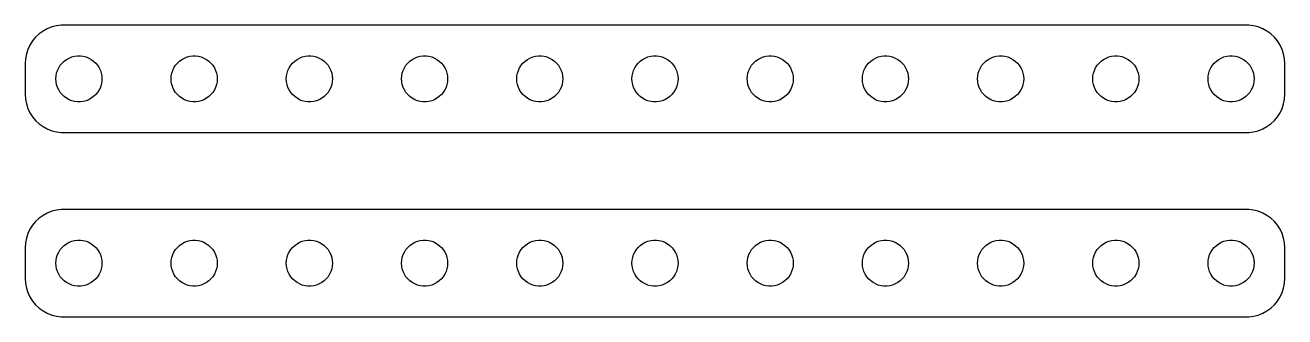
# Model space of a CAD drawing. Header units: metres. Extents: x -82 to 82, y 41 to 79.
import ezdxf

# ---------------------------------------------------------------- set-up
doc = ezdxf.new("R2010")
doc.units = ezdxf.units.M

msp = doc.modelspace()

# ---------------------------------------------------------------- linework, layer by layer
for p, q in [((-78.5451, 78.7553), (-79.1289, 78.5241)), ((-77.9369, 78.9114), (-78.5451, 78.7553)), ((-77.3139, 78.9901), (-77.9369, 78.9114)), ((77.3139, 78.9901), (-77.3139, 78.9901)), ((77.9369, 78.9114), (77.3139, 78.9901)), ((78.5451, 78.7553), (77.9369, 78.9114)), ((79.1289, 78.5241), (78.5451, 78.7553)), ((-80.6448, 77.4227), (-81.0451, 76.9389)), ((-80.1871, 77.8526), (-80.6448, 77.4227)), ((-79.6791, 78.2216), (-80.1871, 77.8526)), ((-79.1289, 78.5241), (-79.6791, 78.2216)), ((79.6791, 78.2216), (79.1289, 78.5241)), ((80.1871, 77.8526), (79.6791, 78.2216)), ((80.6448, 77.4227), (80.1871, 77.8526)), ((81.0451, 76.9389), (80.6448, 77.4227)), ((-81.6489, 75.8406), (-81.8429, 75.2434)), ((-81.3815, 76.4088), (-81.6489, 75.8406)), ((-81.0451, 76.9389), (-81.3815, 76.4088)), ((81.3815, 76.4088), (81.0451, 76.9389)), ((81.6489, 75.8406), (81.3815, 76.4088)), ((81.8429, 75.2434), (81.6489, 75.8406)), ((-81.9606, 74.6267), (-82, 74)), ((-82, 74), (-82, 70)), ((-81.8429, 75.2434), (-81.9606, 74.6267)), ((-77.427, 73.7634), (-77.1869, 74.0536)), ((-77.1869, 74.0536), (-76.9123, 74.3115)), ((-76.9123, 74.3115), (-76.6075, 74.533)), ((-76.6075, 74.533), (-76.2773, 74.7145)), ((-76.2773, 74.7145), (-75.927, 74.8532)), ((-75.927, 74.8532), (-75.5621, 74.9469)), ((-75.5621, 74.9469), (-75.1884, 74.9941)), ((-75.1884, 74.9941), (-74.8116, 74.9941)), ((-74.8116, 74.9941), (-74.4379, 74.9469)), ((-74.4379, 74.9469), (-74.073, 74.8532)), ((-74.073, 74.8532), (-73.7227, 74.7145)), ((-73.7227, 74.7145), (-73.3925, 74.533)), ((-73.3925, 74.533), (-73.0877, 74.3115)), ((-73.0877, 74.3115), (-72.8131, 74.0536)), ((-72.8131, 74.0536), (-72.573, 73.7634)), ((-62.427, 73.7634), (-62.1869, 74.0536)), ((-62.1869, 74.0536), (-61.9123, 74.3115)), ((-61.9123, 74.3115), (-61.6075, 74.533)), ((-61.6075, 74.533), (-61.2773, 74.7145)), ((-61.2773, 74.7145), (-60.927, 74.8532)), ((-60.927, 74.8532), (-60.5621, 74.9469)), ((-60.5621, 74.9469), (-60.1884, 74.9941)), ((-60.1884, 74.9941), (-59.8116, 74.9941)), ((-59.8116, 74.9941), (-59.4379, 74.9469)), ((-59.4379, 74.9469), (-59.0729, 74.8532)), ((-59.0729, 74.8532), (-58.7227, 74.7145)), ((-58.7227, 74.7145), (-58.3925, 74.533)), ((-58.3925, 74.533), (-58.0877, 74.3115)), ((-58.0877, 74.3115), (-57.8131, 74.0536)), ((-57.8131, 74.0536), (-57.5729, 73.7634)), ((-47.427, 73.7634), (-47.1869, 74.0536)), ((-47.1869, 74.0536), (-46.9123, 74.3115)), ((-46.9123, 74.3115), (-46.6075, 74.533)), ((-46.6075, 74.533), (-46.2773, 74.7145)), ((-46.2773, 74.7145), (-45.927, 74.8532)), ((-45.927, 74.8532), (-45.5621, 74.9469)), ((-45.5621, 74.9469), (-45.1884, 74.9941)), ((-45.1884, 74.9941), (-44.8116, 74.9941)), ((-44.8116, 74.9941), (-44.4379, 74.9469)), ((-44.4379, 74.9469), (-44.0729, 74.8532)), ((-44.0729, 74.8532), (-43.7227, 74.7145)), ((-43.7227, 74.7145), (-43.3925, 74.533)), ((-43.3925, 74.533), (-43.0877, 74.3115)), ((-43.0877, 74.3115), (-42.8131, 74.0536)), ((-42.8131, 74.0536), (-42.5729, 73.7634)), ((-32.427, 73.7634), (-32.1869, 74.0536)), ((-32.1869, 74.0536), (-31.9123, 74.3115)), ((-31.9123, 74.3115), (-31.6075, 74.533)), ((-31.6075, 74.533), (-31.2773, 74.7145)), ((-31.2773, 74.7145), (-30.927, 74.8532)), ((-30.927, 74.8532), (-30.5621, 74.9469)), ((-30.5621, 74.9469), (-30.1884, 74.9941)), ((-30.1884, 74.9941), (-29.8116, 74.9941)), ((-29.8116, 74.9941), (-29.4379, 74.9469)), ((-29.4379, 74.9469), (-29.0729, 74.8532)), ((-29.0729, 74.8532), (-28.7227, 74.7145)), ((-28.7227, 74.7145), (-28.3925, 74.533)), ((-28.3925, 74.533), (-28.0877, 74.3115)), ((-28.0877, 74.3115), (-27.8131, 74.0536)), ((-27.8131, 74.0536), (-27.5729, 73.7634)), ((-17.427, 73.7634), (-17.1869, 74.0536)), ((-17.1869, 74.0536), (-16.9123, 74.3115)), ((-16.9123, 74.3115), (-16.6075, 74.533)), ((-16.6075, 74.533), (-16.2773, 74.7145)), ((-16.2773, 74.7145), (-15.927, 74.8532)), ((-15.927, 74.8532), (-15.5621, 74.9469)), ((-15.5621, 74.9469), (-15.1884, 74.9941)), ((-15.1884, 74.9941), (-14.8116, 74.9941)), ((-14.8116, 74.9941), (-14.4379, 74.9469)), ((-14.4379, 74.9469), (-14.0729, 74.8532)), ((-14.0729, 74.8532), (-13.7227, 74.7145)), ((-13.7227, 74.7145), (-13.3925, 74.533)), ((-13.3925, 74.533), (-13.0877, 74.3115)), ((-13.0877, 74.3115), (-12.8131, 74.0536)), ((-12.8131, 74.0536), (-12.5729, 73.7634)), ((-2.42705, 73.7634), (-2.1869, 74.0536)), ((-2.1869, 74.0536), (-1.91226, 74.3115)), ((-1.91226, 74.3115), (-1.60747, 74.533)), ((-1.60747, 74.533), (-1.27733, 74.7145)), ((-1.27733, 74.7145), (-0.92705, 74.8532)), ((-0.92705, 74.8532), (-0.56213, 74.9469)), ((-0.56213, 74.9469), (-0.18837, 74.9941)), ((-0.18837, 74.9941), (0.18837, 74.9941)), ((0.18837, 74.9941), (0.56213, 74.9469)), ((0.56213, 74.9469), (0.92705, 74.8532)), ((0.92705, 74.8532), (1.27733, 74.7145)), ((1.27733, 74.7145), (1.60747, 74.533)), ((1.60747, 74.533), (1.91226, 74.3115)), ((1.91226, 74.3115), (2.1869, 74.0536)), ((2.1869, 74.0536), (2.42705, 73.7634)), ((12.5729, 73.7634), (12.8131, 74.0536)), ((12.8131, 74.0536), (13.0877, 74.3115)), ((13.0877, 74.3115), (13.3925, 74.533)), ((13.3925, 74.533), (13.7227, 74.7145)), ((13.7227, 74.7145), (14.0729, 74.8532)), ((14.0729, 74.8532), (14.4379, 74.9469)), ((14.4379, 74.9469), (14.8116, 74.9941)), ((14.8116, 74.9941), (15.1884, 74.9941)), ((15.1884, 74.9941), (15.5621, 74.9469)), ((15.5621, 74.9469), (15.927, 74.8532)), ((15.927, 74.8532), (16.2773, 74.7145)), ((16.2773, 74.7145), (16.6075, 74.533)), ((16.6075, 74.533), (16.9123, 74.3115)), ((16.9123, 74.3115), (17.1869, 74.0536)), ((17.1869, 74.0536), (17.427, 73.7634)), ((27.5729, 73.7634), (27.8131, 74.0536)), ((27.8131, 74.0536), (28.0877, 74.3115)), ((28.0877, 74.3115), (28.3925, 74.533)), ((28.3925, 74.533), (28.7227, 74.7145)), ((28.7227, 74.7145), (29.0729, 74.8532)), ((29.0729, 74.8532), (29.4379, 74.9469)), ((29.4379, 74.9469), (29.8116, 74.9941)), ((29.8116, 74.9941), (30.1884, 74.9941)), ((30.1884, 74.9941), (30.5621, 74.9469)), ((30.5621, 74.9469), (30.927, 74.8532)), ((30.927, 74.8532), (31.2773, 74.7145)), ((31.2773, 74.7145), (31.6075, 74.533)), ((31.6075, 74.533), (31.9123, 74.3115)), ((31.9123, 74.3115), (32.1869, 74.0536)), ((32.1869, 74.0536), (32.427, 73.7634)), ((42.5729, 73.7634), (42.8131, 74.0536)), ((42.8131, 74.0536), (43.0877, 74.3115)), ((43.0877, 74.3115), (43.3925, 74.533)), ((43.3925, 74.533), (43.7227, 74.7145)), ((43.7227, 74.7145), (44.0729, 74.8532)), ((44.0729, 74.8532), (44.4379, 74.9469)), ((44.4379, 74.9469), (44.8116, 74.9941)), ((44.8116, 74.9941), (45.1884, 74.9941)), ((45.1884, 74.9941), (45.5621, 74.9469)), ((45.5621, 74.9469), (45.927, 74.8532)), ((45.927, 74.8532), (46.2773, 74.7145)), ((46.2773, 74.7145), (46.6075, 74.533)), ((46.6075, 74.533), (46.9123, 74.3115)), ((46.9123, 74.3115), (47.1869, 74.0536)), ((47.1869, 74.0536), (47.427, 73.7634)), ((57.5729, 73.7634), (57.8131, 74.0536)), ((57.8131, 74.0536), (58.0877, 74.3115)), ((58.0877, 74.3115), (58.3925, 74.533)), ((58.3925, 74.533), (58.7227, 74.7145)), ((58.7227, 74.7145), (59.0729, 74.8532)), ((59.0729, 74.8532), (59.4379, 74.9469)), ((59.4379, 74.9469), (59.8116, 74.9941)), ((59.8116, 74.9941), (60.1884, 74.9941)), ((60.1884, 74.9941), (60.5621, 74.9469)), ((60.5621, 74.9469), (60.927, 74.8532)), ((60.927, 74.8532), (61.2773, 74.7145)), ((61.2773, 74.7145), (61.6075, 74.533)), ((61.6075, 74.533), (61.9123, 74.3115)), ((61.9123, 74.3115), (62.1869, 74.0536)), ((62.1869, 74.0536), (62.427, 73.7634)), ((72.573, 73.7634), (72.8131, 74.0536)), ((72.8131, 74.0536), (73.0877, 74.3115)), ((73.0877, 74.3115), (73.3925, 74.533)), ((73.3925, 74.533), (73.7227, 74.7145)), ((73.7227, 74.7145), (74.073, 74.8532)), ((74.073, 74.8532), (74.4379, 74.9469)), ((74.4379, 74.9469), (74.8116, 74.9941)), ((74.8116, 74.9941), (75.1884, 74.9941)), ((75.1884, 74.9941), (75.5621, 74.9469)), ((75.5621, 74.9469), (75.927, 74.8532)), ((75.927, 74.8532), (76.2773, 74.7145)), ((76.2773, 74.7145), (76.6075, 74.533)), ((76.6075, 74.533), (76.9123, 74.3115)), ((76.9123, 74.3115), (77.1869, 74.0536)), ((77.1869, 74.0536), (77.427, 73.7634)), ((81.9606, 74.6267), (81.8429, 75.2434)), ((82, 74), (81.9606, 74.6267)), ((82, 70), (82, 74)), ((-78, 72), (-77.9763, 72.376)), ((-77.9763, 72.376), (-77.9057, 72.7461)), ((-77.9057, 72.7461), (-77.7893, 73.1044)), ((-77.7893, 73.1044), (-77.6289, 73.4453)), ((-77.6289, 73.4453), (-77.427, 73.7634)), ((-72.573, 73.7634), (-72.3711, 73.4453)), ((-72.3711, 73.4453), (-72.2107, 73.1044)), ((-72.2107, 73.1044), (-72.0943, 72.7461)), ((-72.0943, 72.7461), (-72.0237, 72.376)), ((-72.0237, 72.376), (-72, 72)), ((-63, 72), (-62.9763, 72.376)), ((-62.9763, 72.376), (-62.9057, 72.7461)), ((-62.9057, 72.7461), (-62.7893, 73.1044)), ((-62.7893, 73.1044), (-62.6289, 73.4453)), ((-62.6289, 73.4453), (-62.427, 73.7634)), ((-57.5729, 73.7634), (-57.3711, 73.4453)), ((-57.3711, 73.4453), (-57.2107, 73.1044)), ((-57.2107, 73.1044), (-57.0942, 72.7461)), ((-57.0942, 72.7461), (-57.0237, 72.376)), ((-57.0237, 72.376), (-57, 72)), ((-48, 72), (-47.9763, 72.376)), ((-47.9763, 72.376), (-47.9057, 72.7461)), ((-47.9057, 72.7461), (-47.7893, 73.1044)), ((-47.7893, 73.1044), (-47.6289, 73.4453)), ((-47.6289, 73.4453), (-47.427, 73.7634)), ((-42.5729, 73.7634), (-42.3711, 73.4453)), ((-42.3711, 73.4453), (-42.2107, 73.1044)), ((-42.2107, 73.1044), (-42.0942, 72.7461)), ((-42.0942, 72.7461), (-42.0237, 72.376)), ((-42.0237, 72.376), (-42, 72)), ((-33, 72), (-32.9763, 72.376)), ((-32.9763, 72.376), (-32.9057, 72.7461)), ((-32.9057, 72.7461), (-32.7893, 73.1044)), ((-32.7893, 73.1044), (-32.6289, 73.4453)), ((-32.6289, 73.4453), (-32.427, 73.7634)), ((-27.5729, 73.7634), (-27.3711, 73.4453)), ((-27.3711, 73.4453), (-27.2107, 73.1044)), ((-27.2107, 73.1044), (-27.0942, 72.7461)), ((-27.0942, 72.7461), (-27.0237, 72.376)), ((-27.0237, 72.376), (-27, 72)), ((-18, 72), (-17.9763, 72.376)), ((-17.9763, 72.376), (-17.9057, 72.7461)), ((-17.9057, 72.7461), (-17.7893, 73.1044)), ((-17.7893, 73.1044), (-17.6289, 73.4453)), ((-17.6289, 73.4453), (-17.427, 73.7634)), ((-12.5729, 73.7634), (-12.3711, 73.4453)), ((-12.3711, 73.4453), (-12.2107, 73.1044)), ((-12.2107, 73.1044), (-12.0942, 72.7461)), ((-12.0942, 72.7461), (-12.0237, 72.376)), ((-12.0237, 72.376), (-12, 72)), ((-3, 72), (-2.97633, 72.376)), ((-2.97633, 72.376), (-2.90575, 72.7461)), ((-2.90575, 72.7461), (-2.78932, 73.1044)), ((-2.78932, 73.1044), (-2.62891, 73.4453)), ((-2.62891, 73.4453), (-2.42705, 73.7634)), ((2.42705, 73.7634), (2.62891, 73.4453)), ((2.62891, 73.4453), (2.78932, 73.1044)), ((2.78932, 73.1044), (2.90575, 72.7461)), ((2.90575, 72.7461), (2.97633, 72.376)), ((2.97633, 72.376), (3, 72)), ((12, 72), (12.0237, 72.376)), ((12.0237, 72.376), (12.0942, 72.7461)), ((12.0942, 72.7461), (12.2107, 73.1044)), ((12.2107, 73.1044), (12.3711, 73.4453)), ((12.3711, 73.4453), (12.5729, 73.7634)), ((17.427, 73.7634), (17.6289, 73.4453)), ((17.6289, 73.4453), (17.7893, 73.1044)), ((17.7893, 73.1044), (17.9057, 72.7461)), ((17.9057, 72.7461), (17.9763, 72.376)), ((17.9763, 72.376), (18, 72)), ((27, 72), (27.0237, 72.376)), ((27.0237, 72.376), (27.0942, 72.7461)), ((27.0942, 72.7461), (27.2107, 73.1044)), ((27.2107, 73.1044), (27.3711, 73.4453)), ((27.3711, 73.4453), (27.5729, 73.7634)), ((32.427, 73.7634), (32.6289, 73.4453)), ((32.6289, 73.4453), (32.7893, 73.1044)), ((32.7893, 73.1044), (32.9057, 72.7461)), ((32.9057, 72.7461), (32.9763, 72.376)), ((32.9763, 72.376), (33, 72)), ((42, 72), (42.0237, 72.376)), ((42.0237, 72.376), (42.0942, 72.7461)), ((42.0942, 72.7461), (42.2107, 73.1044)), ((42.2107, 73.1044), (42.3711, 73.4453)), ((42.3711, 73.4453), (42.5729, 73.7634)), ((47.427, 73.7634), (47.6289, 73.4453)), ((47.6289, 73.4453), (47.7893, 73.1044)), ((47.7893, 73.1044), (47.9057, 72.7461)), ((47.9057, 72.7461), (47.9763, 72.376)), ((47.9763, 72.376), (48, 72)), ((57, 72), (57.0237, 72.376)), ((57.0237, 72.376), (57.0942, 72.7461)), ((57.0942, 72.7461), (57.2107, 73.1044)), ((57.2107, 73.1044), (57.3711, 73.4453)), ((57.3711, 73.4453), (57.5729, 73.7634)), ((62.427, 73.7634), (62.6289, 73.4453)), ((62.6289, 73.4453), (62.7893, 73.1044)), ((62.7893, 73.1044), (62.9057, 72.7461)), ((62.9057, 72.7461), (62.9763, 72.376)), ((62.9763, 72.376), (63, 72)), ((72, 72), (72.0237, 72.376)), ((72.0237, 72.376), (72.0943, 72.7461)), ((72.0943, 72.7461), (72.2107, 73.1044)), ((72.2107, 73.1044), (72.3711, 73.4453)), ((72.3711, 73.4453), (72.573, 73.7634)), ((77.427, 73.7634), (77.6289, 73.4453)), ((77.6289, 73.4453), (77.7893, 73.1044)), ((77.7893, 73.1044), (77.9057, 72.7461)), ((77.9057, 72.7461), (77.9763, 72.376)), ((77.9763, 72.376), (78, 72)), ((-77.9763, 71.624), (-78, 72)), ((-77.9057, 71.2539), (-77.9763, 71.624)), ((-77.7893, 70.8956), (-77.9057, 71.2539)), ((-77.6289, 70.5547), (-77.7893, 70.8956)), ((-77.427, 70.2366), (-77.6289, 70.5547)), ((-72.3711, 70.5547), (-72.573, 70.2366)), ((-72.2107, 70.8956), (-72.3711, 70.5547)), ((-72.0943, 71.2539), (-72.2107, 70.8956)), ((-72.0237, 71.624), (-72.0943, 71.2539)), ((-72, 72), (-72.0237, 71.624)), ((-62.9763, 71.624), (-63, 72)), ((-62.9057, 71.2539), (-62.9763, 71.624)), ((-62.7893, 70.8956), (-62.9057, 71.2539)), ((-62.6289, 70.5547), (-62.7893, 70.8956)), ((-62.427, 70.2366), (-62.6289, 70.5547)), ((-57.3711, 70.5547), (-57.5729, 70.2366)), ((-57.2107, 70.8956), (-57.3711, 70.5547)), ((-57.0942, 71.2539), (-57.2107, 70.8956)), ((-57.0237, 71.624), (-57.0942, 71.2539)), ((-57, 72), (-57.0237, 71.624)), ((-47.9763, 71.624), (-48, 72)), ((-47.9057, 71.2539), (-47.9763, 71.624)), ((-47.7893, 70.8956), (-47.9057, 71.2539)), ((-47.6289, 70.5547), (-47.7893, 70.8956)), ((-47.427, 70.2366), (-47.6289, 70.5547)), ((-42.3711, 70.5547), (-42.5729, 70.2366)), ((-42.2107, 70.8956), (-42.3711, 70.5547)), ((-42.0942, 71.2539), (-42.2107, 70.8956)), ((-42.0237, 71.624), (-42.0942, 71.2539)), ((-42, 72), (-42.0237, 71.624)), ((-32.9763, 71.624), (-33, 72)), ((-32.9057, 71.2539), (-32.9763, 71.624)), ((-32.7893, 70.8956), (-32.9057, 71.2539)), ((-32.6289, 70.5547), (-32.7893, 70.8956)), ((-32.427, 70.2366), (-32.6289, 70.5547)), ((-27.3711, 70.5547), (-27.5729, 70.2366)), ((-27.2107, 70.8956), (-27.3711, 70.5547)), ((-27.0942, 71.2539), (-27.2107, 70.8956)), ((-27.0237, 71.624), (-27.0942, 71.2539)), ((-27, 72), (-27.0237, 71.624)), ((-17.9763, 71.624), (-18, 72)), ((-17.9057, 71.2539), (-17.9763, 71.624)), ((-17.7893, 70.8956), (-17.9057, 71.2539)), ((-17.6289, 70.5547), (-17.7893, 70.8956)), ((-17.427, 70.2366), (-17.6289, 70.5547)), ((-12.3711, 70.5547), (-12.5729, 70.2366)), ((-12.2107, 70.8956), (-12.3711, 70.5547)), ((-12.0942, 71.2539), (-12.2107, 70.8956)), ((-12.0237, 71.624), (-12.0942, 71.2539)), ((-12, 72), (-12.0237, 71.624)), ((-2.97633, 71.624), (-3, 72)), ((-2.90575, 71.2539), (-2.97633, 71.624)), ((-2.78932, 70.8956), (-2.90575, 71.2539)), ((-2.62891, 70.5547), (-2.78932, 70.8956)), ((-2.42705, 70.2366), (-2.62891, 70.5547)), ((2.62891, 70.5547), (2.42705, 70.2366)), ((2.78932, 70.8956), (2.62891, 70.5547)), ((2.90575, 71.2539), (2.78932, 70.8956)), ((2.97633, 71.624), (2.90575, 71.2539)), ((3, 72), (2.97633, 71.624)), ((12.0237, 71.624), (12, 72)), ((12.0942, 71.2539), (12.0237, 71.624)), ((12.2107, 70.8956), (12.0942, 71.2539)), ((12.3711, 70.5547), (12.2107, 70.8956)), ((12.5729, 70.2366), (12.3711, 70.5547)), ((17.6289, 70.5547), (17.427, 70.2366)), ((17.7893, 70.8956), (17.6289, 70.5547)), ((17.9057, 71.2539), (17.7893, 70.8956)), ((17.9763, 71.624), (17.9057, 71.2539)), ((18, 72), (17.9763, 71.624)), ((27.0237, 71.624), (27, 72)), ((27.0942, 71.2539), (27.0237, 71.624)), ((27.2107, 70.8956), (27.0942, 71.2539)), ((27.3711, 70.5547), (27.2107, 70.8956)), ((27.5729, 70.2366), (27.3711, 70.5547)), ((32.6289, 70.5547), (32.427, 70.2366)), ((32.7893, 70.8956), (32.6289, 70.5547)), ((32.9057, 71.2539), (32.7893, 70.8956)), ((32.9763, 71.624), (32.9057, 71.2539)), ((33, 72), (32.9763, 71.624)), ((42.0237, 71.624), (42, 72)), ((42.0942, 71.2539), (42.0237, 71.624)), ((42.2107, 70.8956), (42.0942, 71.2539)), ((42.3711, 70.5547), (42.2107, 70.8956)), ((42.5729, 70.2366), (42.3711, 70.5547)), ((47.6289, 70.5547), (47.427, 70.2366)), ((47.7893, 70.8956), (47.6289, 70.5547)), ((47.9057, 71.2539), (47.7893, 70.8956)), ((47.9763, 71.624), (47.9057, 71.2539)), ((48, 72), (47.9763, 71.624)), ((57.0237, 71.624), (57, 72)), ((57.0942, 71.2539), (57.0237, 71.624)), ((57.2107, 70.8956), (57.0942, 71.2539)), ((57.3711, 70.5547), (57.2107, 70.8956)), ((57.5729, 70.2366), (57.3711, 70.5547)), ((62.6289, 70.5547), (62.427, 70.2366)), ((62.7893, 70.8956), (62.6289, 70.5547)), ((62.9057, 71.2539), (62.7893, 70.8956)), ((62.9763, 71.624), (62.9057, 71.2539)), ((63, 72), (62.9763, 71.624)), ((72.0237, 71.624), (72, 72)), ((72.0943, 71.2539), (72.0237, 71.624)), ((72.2107, 70.8956), (72.0943, 71.2539)), ((72.3711, 70.5547), (72.2107, 70.8956)), ((72.573, 70.2366), (72.3711, 70.5547)), ((77.6289, 70.5547), (77.427, 70.2366)), ((77.7893, 70.8956), (77.6289, 70.5547)), ((77.9057, 71.2539), (77.7893, 70.8956)), ((77.9763, 71.624), (77.9057, 71.2539)), ((78, 72), (77.9763, 71.624)), ((-82, 70), (-81.9606, 69.3733)), ((-81.9606, 69.3733), (-81.8429, 68.7566)), ((-77.1869, 69.9464), (-77.427, 70.2366)), ((-76.9123, 69.6885), (-77.1869, 69.9464)), ((-76.6075, 69.467), (-76.9123, 69.6885)), ((-76.2773, 69.2855), (-76.6075, 69.467)), ((-75.927, 69.1468), (-76.2773, 69.2855)), ((-75.5621, 69.0531), (-75.927, 69.1468)), ((-75.1884, 69.0059), (-75.5621, 69.0531)), ((-74.8116, 69.0059), (-75.1884, 69.0059)), ((-74.4379, 69.0531), (-74.8116, 69.0059)), ((-74.073, 69.1468), (-74.4379, 69.0531)), ((-73.7227, 69.2855), (-74.073, 69.1468)), ((-73.3925, 69.467), (-73.7227, 69.2855)), ((-73.0877, 69.6885), (-73.3925, 69.467)), ((-72.8131, 69.9464), (-73.0877, 69.6885)), ((-72.573, 70.2366), (-72.8131, 69.9464)), ((-62.1869, 69.9464), (-62.427, 70.2366)), ((-61.9123, 69.6885), (-62.1869, 69.9464)), ((-61.6075, 69.467), (-61.9123, 69.6885)), ((-61.2773, 69.2855), (-61.6075, 69.467)), ((-60.927, 69.1468), (-61.2773, 69.2855)), ((-60.5621, 69.0531), (-60.927, 69.1468)), ((-60.1884, 69.0059), (-60.5621, 69.0531)), ((-59.8116, 69.0059), (-60.1884, 69.0059)), ((-59.4379, 69.0531), (-59.8116, 69.0059)), ((-59.0729, 69.1468), (-59.4379, 69.0531)), ((-58.7227, 69.2855), (-59.0729, 69.1468)), ((-58.3925, 69.467), (-58.7227, 69.2855)), ((-58.0877, 69.6885), (-58.3925, 69.467)), ((-57.8131, 69.9464), (-58.0877, 69.6885)), ((-57.5729, 70.2366), (-57.8131, 69.9464)), ((-47.1869, 69.9464), (-47.427, 70.2366)), ((-46.9123, 69.6885), (-47.1869, 69.9464)), ((-46.6075, 69.467), (-46.9123, 69.6885)), ((-46.2773, 69.2855), (-46.6075, 69.467)), ((-45.927, 69.1468), (-46.2773, 69.2855)), ((-45.5621, 69.0531), (-45.927, 69.1468)), ((-45.1884, 69.0059), (-45.5621, 69.0531)), ((-44.8116, 69.0059), (-45.1884, 69.0059)), ((-44.4379, 69.0531), (-44.8116, 69.0059)), ((-44.0729, 69.1468), (-44.4379, 69.0531)), ((-43.7227, 69.2855), (-44.0729, 69.1468)), ((-43.3925, 69.467), (-43.7227, 69.2855)), ((-43.0877, 69.6885), (-43.3925, 69.467)), ((-42.8131, 69.9464), (-43.0877, 69.6885)), ((-42.5729, 70.2366), (-42.8131, 69.9464)), ((-32.1869, 69.9464), (-32.427, 70.2366)), ((-31.9123, 69.6885), (-32.1869, 69.9464)), ((-31.6075, 69.467), (-31.9123, 69.6885)), ((-31.2773, 69.2855), (-31.6075, 69.467)), ((-30.927, 69.1468), (-31.2773, 69.2855)), ((-30.5621, 69.0531), (-30.927, 69.1468)), ((-30.1884, 69.0059), (-30.5621, 69.0531)), ((-29.8116, 69.0059), (-30.1884, 69.0059)), ((-29.4379, 69.0531), (-29.8116, 69.0059)), ((-29.0729, 69.1468), (-29.4379, 69.0531)), ((-28.7227, 69.2855), (-29.0729, 69.1468)), ((-28.3925, 69.467), (-28.7227, 69.2855)), ((-28.0877, 69.6885), (-28.3925, 69.467)), ((-27.8131, 69.9464), (-28.0877, 69.6885)), ((-27.5729, 70.2366), (-27.8131, 69.9464)), ((-17.1869, 69.9464), (-17.427, 70.2366)), ((-16.9123, 69.6885), (-17.1869, 69.9464)), ((-16.6075, 69.467), (-16.9123, 69.6885)), ((-16.2773, 69.2855), (-16.6075, 69.467)), ((-15.927, 69.1468), (-16.2773, 69.2855)), ((-15.5621, 69.0531), (-15.927, 69.1468)), ((-15.1884, 69.0059), (-15.5621, 69.0531)), ((-14.8116, 69.0059), (-15.1884, 69.0059)), ((-14.4379, 69.0531), (-14.8116, 69.0059)), ((-14.0729, 69.1468), (-14.4379, 69.0531)), ((-13.7227, 69.2855), (-14.0729, 69.1468)), ((-13.3925, 69.467), (-13.7227, 69.2855)), ((-13.0877, 69.6885), (-13.3925, 69.467)), ((-12.8131, 69.9464), (-13.0877, 69.6885)), ((-12.5729, 70.2366), (-12.8131, 69.9464)), ((-2.1869, 69.9464), (-2.42705, 70.2366)), ((-1.91226, 69.6885), (-2.1869, 69.9464)), ((-1.60747, 69.467), (-1.91226, 69.6885)), ((-1.27733, 69.2855), (-1.60747, 69.467)), ((-0.92705, 69.1468), (-1.27733, 69.2855)), ((-0.56213, 69.0531), (-0.92705, 69.1468)), ((-0.18837, 69.0059), (-0.56213, 69.0531)), ((0.18837, 69.0059), (-0.18837, 69.0059)), ((0.56213, 69.0531), (0.18837, 69.0059)), ((0.92705, 69.1468), (0.56213, 69.0531)), ((1.27733, 69.2855), (0.92705, 69.1468)), ((1.60747, 69.467), (1.27733, 69.2855)), ((1.91226, 69.6885), (1.60747, 69.467)), ((2.1869, 69.9464), (1.91226, 69.6885)), ((2.42705, 70.2366), (2.1869, 69.9464)), ((12.8131, 69.9464), (12.5729, 70.2366)), ((13.0877, 69.6885), (12.8131, 69.9464)), ((13.3925, 69.467), (13.0877, 69.6885)), ((13.7227, 69.2855), (13.3925, 69.467)), ((14.0729, 69.1468), (13.7227, 69.2855)), ((14.4379, 69.0531), (14.0729, 69.1468)), ((14.8116, 69.0059), (14.4379, 69.0531)), ((15.1884, 69.0059), (14.8116, 69.0059)), ((15.5621, 69.0531), (15.1884, 69.0059)), ((15.927, 69.1468), (15.5621, 69.0531)), ((16.2773, 69.2855), (15.927, 69.1468)), ((16.6075, 69.467), (16.2773, 69.2855)), ((16.9123, 69.6885), (16.6075, 69.467)), ((17.1869, 69.9464), (16.9123, 69.6885)), ((17.427, 70.2366), (17.1869, 69.9464)), ((27.8131, 69.9464), (27.5729, 70.2366)), ((28.0877, 69.6885), (27.8131, 69.9464)), ((28.3925, 69.467), (28.0877, 69.6885)), ((28.7227, 69.2855), (28.3925, 69.467)), ((29.0729, 69.1468), (28.7227, 69.2855)), ((29.4379, 69.0531), (29.0729, 69.1468)), ((29.8116, 69.0059), (29.4379, 69.0531)), ((30.1884, 69.0059), (29.8116, 69.0059)), ((30.5621, 69.0531), (30.1884, 69.0059)), ((30.927, 69.1468), (30.5621, 69.0531)), ((31.2773, 69.2855), (30.927, 69.1468)), ((31.6075, 69.467), (31.2773, 69.2855)), ((31.9123, 69.6885), (31.6075, 69.467)), ((32.1869, 69.9464), (31.9123, 69.6885)), ((32.427, 70.2366), (32.1869, 69.9464)), ((42.8131, 69.9464), (42.5729, 70.2366)), ((43.0877, 69.6885), (42.8131, 69.9464)), ((43.3925, 69.467), (43.0877, 69.6885)), ((43.7227, 69.2855), (43.3925, 69.467)), ((44.0729, 69.1468), (43.7227, 69.2855)), ((44.4379, 69.0531), (44.0729, 69.1468)), ((44.8116, 69.0059), (44.4379, 69.0531)), ((45.1884, 69.0059), (44.8116, 69.0059)), ((45.5621, 69.0531), (45.1884, 69.0059)), ((45.927, 69.1468), (45.5621, 69.0531)), ((46.2773, 69.2855), (45.927, 69.1468)), ((46.6075, 69.467), (46.2773, 69.2855)), ((46.9123, 69.6885), (46.6075, 69.467)), ((47.1869, 69.9464), (46.9123, 69.6885)), ((47.427, 70.2366), (47.1869, 69.9464)), ((57.8131, 69.9464), (57.5729, 70.2366)), ((58.0877, 69.6885), (57.8131, 69.9464)), ((58.3925, 69.467), (58.0877, 69.6885)), ((58.7227, 69.2855), (58.3925, 69.467)), ((59.0729, 69.1468), (58.7227, 69.2855)), ((59.4379, 69.0531), (59.0729, 69.1468)), ((59.8116, 69.0059), (59.4379, 69.0531)), ((60.1884, 69.0059), (59.8116, 69.0059)), ((60.5621, 69.0531), (60.1884, 69.0059)), ((60.927, 69.1468), (60.5621, 69.0531)), ((61.2773, 69.2855), (60.927, 69.1468)), ((61.6075, 69.467), (61.2773, 69.2855)), ((61.9123, 69.6885), (61.6075, 69.467)), ((62.1869, 69.9464), (61.9123, 69.6885)), ((62.427, 70.2366), (62.1869, 69.9464)), ((72.8131, 69.9464), (72.573, 70.2366)), ((73.0877, 69.6885), (72.8131, 69.9464)), ((73.3925, 69.467), (73.0877, 69.6885)), ((73.7227, 69.2855), (73.3925, 69.467)), ((74.073, 69.1468), (73.7227, 69.2855)), ((74.4379, 69.0531), (74.073, 69.1468)), ((74.8116, 69.0059), (74.4379, 69.0531)), ((75.1884, 69.0059), (74.8116, 69.0059)), ((75.5621, 69.0531), (75.1884, 69.0059)), ((75.927, 69.1468), (75.5621, 69.0531)), ((76.2773, 69.2855), (75.927, 69.1468)), ((76.6075, 69.467), (76.2773, 69.2855)), ((76.9123, 69.6885), (76.6075, 69.467)), ((77.1869, 69.9464), (76.9123, 69.6885)), ((77.427, 70.2366), (77.1869, 69.9464)), ((81.8429, 68.7566), (81.9606, 69.3733)), ((81.9606, 69.3733), (82, 70)), ((-81.8429, 68.7566), (-81.6489, 68.1594)), ((-81.6489, 68.1594), (-81.3815, 67.5912)), ((-81.3815, 67.5912), (-81.0451, 67.0611)), ((81.0451, 67.0611), (81.3815, 67.5912)), ((81.3815, 67.5912), (81.6489, 68.1594)), ((81.6489, 68.1594), (81.8429, 68.7566)), ((-81.0451, 67.0611), (-80.6448, 66.5773)), ((-80.6448, 66.5773), (-80.1871, 66.1474)), ((-80.1871, 66.1474), (-79.6791, 65.7784)), ((-79.6791, 65.7784), (-79.1289, 65.4759)), ((79.1289, 65.4759), (79.6791, 65.7784)), ((79.6791, 65.7784), (80.1871, 66.1474)), ((80.1871, 66.1474), (80.6448, 66.5773)), ((80.6448, 66.5773), (81.0451, 67.0611)), ((-79.1289, 65.4759), (-78.5451, 65.2447)), ((-78.5451, 65.2447), (-77.9369, 65.0886)), ((-77.9369, 65.0886), (-77.3139, 65.0099)), ((-77.3139, 65.0099), (77.3139, 65.0099)), ((77.3139, 65.0099), (77.9369, 65.0886)), ((77.9369, 65.0886), (78.5451, 65.2447)), ((78.5451, 65.2447), (79.1289, 65.4759)), ((-79.6791, 54.2216), (-80.1871, 53.8526)), ((-79.1289, 54.5241), (-79.6791, 54.2216)), ((-78.5451, 54.7553), (-79.1289, 54.5241)), ((-77.9369, 54.9114), (-78.5451, 54.7553)), ((-77.3139, 54.9901), (-77.9369, 54.9114)), ((77.3139, 54.9901), (-77.3139, 54.9901)), ((77.9369, 54.9114), (77.3139, 54.9901)), ((78.5451, 54.7553), (77.9369, 54.9114)), ((79.1289, 54.5241), (78.5451, 54.7553)), ((79.6791, 54.2216), (79.1289, 54.5241)), ((80.1871, 53.8526), (79.6791, 54.2216)), ((-81.0451, 52.9389), (-81.3815, 52.4088)), ((-80.6448, 53.4227), (-81.0451, 52.9389)), ((-80.1871, 53.8526), (-80.6448, 53.4227)), ((80.6448, 53.4227), (80.1871, 53.8526)), ((81.0451, 52.9389), (80.6448, 53.4227)), ((81.3815, 52.4088), (81.0451, 52.9389)), ((-81.8429, 51.2434), (-81.9606, 50.6267)), ((-81.6489, 51.8406), (-81.8429, 51.2434)), ((-81.3815, 52.4088), (-81.6489, 51.8406)), ((-76.2773, 50.7145), (-75.927, 50.8532)), ((-75.927, 50.8532), (-75.5621, 50.9469)), ((-75.5621, 50.9469), (-75.1884, 50.9941)), ((-75.1884, 50.9941), (-74.8116, 50.9941)), ((-74.8116, 50.9941), (-74.4379, 50.9469)), ((-74.4379, 50.9469), (-74.073, 50.8532)), ((-74.073, 50.8532), (-73.7227, 50.7145)), ((-61.2773, 50.7145), (-60.927, 50.8532)), ((-60.927, 50.8532), (-60.5621, 50.9469)), ((-60.5621, 50.9469), (-60.1884, 50.9941)), ((-60.1884, 50.9941), (-59.8116, 50.9941)), ((-59.8116, 50.9941), (-59.4379, 50.9469)), ((-59.4379, 50.9469), (-59.0729, 50.8532)), ((-59.0729, 50.8532), (-58.7227, 50.7145)), ((-46.2773, 50.7145), (-45.927, 50.8532)), ((-45.927, 50.8532), (-45.5621, 50.9469)), ((-45.5621, 50.9469), (-45.1884, 50.9941)), ((-45.1884, 50.9941), (-44.8116, 50.9941)), ((-44.8116, 50.9941), (-44.4379, 50.9469)), ((-44.4379, 50.9469), (-44.0729, 50.8532)), ((-44.0729, 50.8532), (-43.7227, 50.7145)), ((-31.2773, 50.7145), (-30.927, 50.8532)), ((-30.927, 50.8532), (-30.5621, 50.9469)), ((-30.5621, 50.9469), (-30.1884, 50.9941)), ((-30.1884, 50.9941), (-29.8116, 50.9941)), ((-29.8116, 50.9941), (-29.4379, 50.9469)), ((-29.4379, 50.9469), (-29.0729, 50.8532)), ((-29.0729, 50.8532), (-28.7227, 50.7145)), ((-16.2773, 50.7145), (-15.927, 50.8532)), ((-15.927, 50.8532), (-15.5621, 50.9469)), ((-15.5621, 50.9469), (-15.1884, 50.9941)), ((-15.1884, 50.9941), (-14.8116, 50.9941)), ((-14.8116, 50.9941), (-14.4379, 50.9469)), ((-14.4379, 50.9469), (-14.0729, 50.8532)), ((-14.0729, 50.8532), (-13.7227, 50.7145)), ((-1.27733, 50.7145), (-0.92705, 50.8532)), ((-0.92705, 50.8532), (-0.56213, 50.9469)), ((-0.56213, 50.9469), (-0.18837, 50.9941)), ((-0.18837, 50.9941), (0.18837, 50.9941)), ((0.18837, 50.9941), (0.56213, 50.9469)), ((0.56213, 50.9469), (0.92705, 50.8532)), ((0.92705, 50.8532), (1.27733, 50.7145)), ((13.7227, 50.7145), (14.0729, 50.8532)), ((14.0729, 50.8532), (14.4379, 50.9469)), ((14.4379, 50.9469), (14.8116, 50.9941)), ((14.8116, 50.9941), (15.1884, 50.9941)), ((15.1884, 50.9941), (15.5621, 50.9469)), ((15.5621, 50.9469), (15.927, 50.8532)), ((15.927, 50.8532), (16.2773, 50.7145)), ((28.7227, 50.7145), (29.0729, 50.8532)), ((29.0729, 50.8532), (29.4379, 50.9469)), ((29.4379, 50.9469), (29.8116, 50.9941)), ((29.8116, 50.9941), (30.1884, 50.9941)), ((30.1884, 50.9941), (30.5621, 50.9469)), ((30.5621, 50.9469), (30.927, 50.8532)), ((30.927, 50.8532), (31.2773, 50.7145)), ((43.7227, 50.7145), (44.0729, 50.8532)), ((44.0729, 50.8532), (44.4379, 50.9469)), ((44.4379, 50.9469), (44.8116, 50.9941)), ((44.8116, 50.9941), (45.1884, 50.9941)), ((45.1884, 50.9941), (45.5621, 50.9469)), ((45.5621, 50.9469), (45.927, 50.8532)), ((45.927, 50.8532), (46.2773, 50.7145)), ((58.7227, 50.7145), (59.0729, 50.8532)), ((59.0729, 50.8532), (59.4379, 50.9469)), ((59.4379, 50.9469), (59.8116, 50.9941)), ((59.8116, 50.9941), (60.1884, 50.9941)), ((60.1884, 50.9941), (60.5621, 50.9469)), ((60.5621, 50.9469), (60.927, 50.8532)), ((60.927, 50.8532), (61.2773, 50.7145)), ((73.7227, 50.7145), (74.073, 50.8532)), ((74.073, 50.8532), (74.4379, 50.9469)), ((74.4379, 50.9469), (74.8116, 50.9941)), ((74.8116, 50.9941), (75.1884, 50.9941)), ((75.1884, 50.9941), (75.5621, 50.9469)), ((75.5621, 50.9469), (75.927, 50.8532)), ((75.927, 50.8532), (76.2773, 50.7145)), ((81.6489, 51.8406), (81.3815, 52.4088)), ((81.8429, 51.2434), (81.6489, 51.8406)), ((81.9606, 50.6267), (81.8429, 51.2434)), ((-81.9606, 50.6267), (-82, 50)), ((-82, 50), (-82, 46)), ((-77.7893, 49.1044), (-77.6289, 49.4453)), ((-77.6289, 49.4453), (-77.427, 49.7634)), ((-77.427, 49.7634), (-77.1869, 50.0536)), ((-77.1869, 50.0536), (-76.9123, 50.3115)), ((-76.9123, 50.3115), (-76.6075, 50.533)), ((-76.6075, 50.533), (-76.2773, 50.7145)), ((-73.7227, 50.7145), (-73.3925, 50.533)), ((-73.3925, 50.533), (-73.0877, 50.3115)), ((-73.0877, 50.3115), (-72.8131, 50.0536)), ((-72.8131, 50.0536), (-72.573, 49.7634)), ((-72.573, 49.7634), (-72.3711, 49.4453)), ((-72.3711, 49.4453), (-72.2107, 49.1044)), ((-62.7893, 49.1044), (-62.6289, 49.4453)), ((-62.6289, 49.4453), (-62.427, 49.7634)), ((-62.427, 49.7634), (-62.1869, 50.0536)), ((-62.1869, 50.0536), (-61.9123, 50.3115)), ((-61.9123, 50.3115), (-61.6075, 50.533)), ((-61.6075, 50.533), (-61.2773, 50.7145)), ((-58.7227, 50.7145), (-58.3925, 50.533)), ((-58.3925, 50.533), (-58.0877, 50.3115)), ((-58.0877, 50.3115), (-57.8131, 50.0536)), ((-57.8131, 50.0536), (-57.5729, 49.7634)), ((-57.5729, 49.7634), (-57.3711, 49.4453)), ((-57.3711, 49.4453), (-57.2107, 49.1044)), ((-47.7893, 49.1044), (-47.6289, 49.4453)), ((-47.6289, 49.4453), (-47.427, 49.7634)), ((-47.427, 49.7634), (-47.1869, 50.0536)), ((-47.1869, 50.0536), (-46.9123, 50.3115)), ((-46.9123, 50.3115), (-46.6075, 50.533)), ((-46.6075, 50.533), (-46.2773, 50.7145)), ((-43.7227, 50.7145), (-43.3925, 50.533)), ((-43.3925, 50.533), (-43.0877, 50.3115)), ((-43.0877, 50.3115), (-42.8131, 50.0536)), ((-42.8131, 50.0536), (-42.5729, 49.7634)), ((-42.5729, 49.7634), (-42.3711, 49.4453)), ((-42.3711, 49.4453), (-42.2107, 49.1044)), ((-32.7893, 49.1044), (-32.6289, 49.4453)), ((-32.6289, 49.4453), (-32.427, 49.7634)), ((-32.427, 49.7634), (-32.1869, 50.0536)), ((-32.1869, 50.0536), (-31.9123, 50.3115)), ((-31.9123, 50.3115), (-31.6075, 50.533)), ((-31.6075, 50.533), (-31.2773, 50.7145)), ((-28.7227, 50.7145), (-28.3925, 50.533)), ((-28.3925, 50.533), (-28.0877, 50.3115)), ((-28.0877, 50.3115), (-27.8131, 50.0536)), ((-27.8131, 50.0536), (-27.5729, 49.7634)), ((-27.5729, 49.7634), (-27.3711, 49.4453)), ((-27.3711, 49.4453), (-27.2107, 49.1044)), ((-17.7893, 49.1044), (-17.6289, 49.4453)), ((-17.6289, 49.4453), (-17.427, 49.7634)), ((-17.427, 49.7634), (-17.1869, 50.0536)), ((-17.1869, 50.0536), (-16.9123, 50.3115)), ((-16.9123, 50.3115), (-16.6075, 50.533)), ((-16.6075, 50.533), (-16.2773, 50.7145)), ((-13.7227, 50.7145), (-13.3925, 50.533)), ((-13.3925, 50.533), (-13.0877, 50.3115)), ((-13.0877, 50.3115), (-12.8131, 50.0536)), ((-12.8131, 50.0536), (-12.5729, 49.7634)), ((-12.5729, 49.7634), (-12.3711, 49.4453)), ((-12.3711, 49.4453), (-12.2107, 49.1044)), ((-2.78932, 49.1044), (-2.62891, 49.4453)), ((-2.62891, 49.4453), (-2.42705, 49.7634)), ((-2.42705, 49.7634), (-2.1869, 50.0536)), ((-2.1869, 50.0536), (-1.91226, 50.3115)), ((-1.91226, 50.3115), (-1.60747, 50.533)), ((-1.60747, 50.533), (-1.27733, 50.7145)), ((1.27733, 50.7145), (1.60747, 50.533)), ((1.60747, 50.533), (1.91226, 50.3115)), ((1.91226, 50.3115), (2.1869, 50.0536)), ((2.1869, 50.0536), (2.42705, 49.7634)), ((2.42705, 49.7634), (2.62891, 49.4453)), ((2.62891, 49.4453), (2.78932, 49.1044)), ((12.2107, 49.1044), (12.3711, 49.4453)), ((12.3711, 49.4453), (12.5729, 49.7634)), ((12.5729, 49.7634), (12.8131, 50.0536)), ((12.8131, 50.0536), (13.0877, 50.3115)), ((13.0877, 50.3115), (13.3925, 50.533)), ((13.3925, 50.533), (13.7227, 50.7145)), ((16.2773, 50.7145), (16.6075, 50.533)), ((16.6075, 50.533), (16.9123, 50.3115)), ((16.9123, 50.3115), (17.1869, 50.0536)), ((17.1869, 50.0536), (17.427, 49.7634)), ((17.427, 49.7634), (17.6289, 49.4453)), ((17.6289, 49.4453), (17.7893, 49.1044)), ((27.2107, 49.1044), (27.3711, 49.4453)), ((27.3711, 49.4453), (27.5729, 49.7634)), ((27.5729, 49.7634), (27.8131, 50.0536)), ((27.8131, 50.0536), (28.0877, 50.3115)), ((28.0877, 50.3115), (28.3925, 50.533)), ((28.3925, 50.533), (28.7227, 50.7145)), ((31.2773, 50.7145), (31.6075, 50.533)), ((31.6075, 50.533), (31.9123, 50.3115)), ((31.9123, 50.3115), (32.1869, 50.0536)), ((32.1869, 50.0536), (32.427, 49.7634)), ((32.427, 49.7634), (32.6289, 49.4453)), ((32.6289, 49.4453), (32.7893, 49.1044)), ((42.2107, 49.1044), (42.3711, 49.4453)), ((42.3711, 49.4453), (42.5729, 49.7634)), ((42.5729, 49.7634), (42.8131, 50.0536)), ((42.8131, 50.0536), (43.0877, 50.3115)), ((43.0877, 50.3115), (43.3925, 50.533)), ((43.3925, 50.533), (43.7227, 50.7145)), ((46.2773, 50.7145), (46.6075, 50.533)), ((46.6075, 50.533), (46.9123, 50.3115)), ((46.9123, 50.3115), (47.1869, 50.0536)), ((47.1869, 50.0536), (47.427, 49.7634)), ((47.427, 49.7634), (47.6289, 49.4453)), ((47.6289, 49.4453), (47.7893, 49.1044)), ((57.2107, 49.1044), (57.3711, 49.4453)), ((57.3711, 49.4453), (57.5729, 49.7634)), ((57.5729, 49.7634), (57.8131, 50.0536)), ((57.8131, 50.0536), (58.0877, 50.3115)), ((58.0877, 50.3115), (58.3925, 50.533)), ((58.3925, 50.533), (58.7227, 50.7145)), ((61.2773, 50.7145), (61.6075, 50.533)), ((61.6075, 50.533), (61.9123, 50.3115)), ((61.9123, 50.3115), (62.1869, 50.0536)), ((62.1869, 50.0536), (62.427, 49.7634)), ((62.427, 49.7634), (62.6289, 49.4453)), ((62.6289, 49.4453), (62.7893, 49.1044)), ((72.2107, 49.1044), (72.3711, 49.4453)), ((72.3711, 49.4453), (72.573, 49.7634)), ((72.573, 49.7634), (72.8131, 50.0536)), ((72.8131, 50.0536), (73.0877, 50.3115)), ((73.0877, 50.3115), (73.3925, 50.533)), ((73.3925, 50.533), (73.7227, 50.7145)), ((76.2773, 50.7145), (76.6075, 50.533)), ((76.6075, 50.533), (76.9123, 50.3115)), ((76.9123, 50.3115), (77.1869, 50.0536)), ((77.1869, 50.0536), (77.427, 49.7634)), ((77.427, 49.7634), (77.6289, 49.4453)), ((77.6289, 49.4453), (77.7893, 49.1044)), ((82, 50), (81.9606, 50.6267)), ((82, 46), (82, 50)), ((-78, 48), (-77.9763, 48.376)), ((-77.9763, 47.624), (-78, 48)), ((-77.9763, 48.376), (-77.9057, 48.7461)), ((-77.9057, 47.2539), (-77.9763, 47.624)), ((-77.9057, 48.7461), (-77.7893, 49.1044)), ((-72.2107, 49.1044), (-72.0943, 48.7461)), ((-72.0943, 48.7461), (-72.0237, 48.376)), ((-72.0237, 47.624), (-72.0943, 47.2539)), ((-72.0237, 48.376), (-72, 48)), ((-72, 48), (-72.0237, 47.624)), ((-63, 48), (-62.9763, 48.376)), ((-62.9763, 47.624), (-63, 48)), ((-62.9763, 48.376), (-62.9057, 48.7461)), ((-62.9057, 47.2539), (-62.9763, 47.624)), ((-62.9057, 48.7461), (-62.7893, 49.1044)), ((-57.2107, 49.1044), (-57.0942, 48.7461)), ((-57.0942, 48.7461), (-57.0237, 48.376)), ((-57.0237, 47.624), (-57.0942, 47.2539)), ((-57.0237, 48.376), (-57, 48)), ((-57, 48), (-57.0237, 47.624)), ((-48, 48), (-47.9763, 48.376)), ((-47.9763, 47.624), (-48, 48)), ((-47.9763, 48.376), (-47.9057, 48.7461)), ((-47.9057, 47.2539), (-47.9763, 47.624)), ((-47.9057, 48.7461), (-47.7893, 49.1044)), ((-42.2107, 49.1044), (-42.0942, 48.7461)), ((-42.0942, 48.7461), (-42.0237, 48.376)), ((-42.0237, 47.624), (-42.0942, 47.2539)), ((-42.0237, 48.376), (-42, 48)), ((-42, 48), (-42.0237, 47.624)), ((-33, 48), (-32.9763, 48.376)), ((-32.9763, 47.624), (-33, 48)), ((-32.9763, 48.376), (-32.9057, 48.7461)), ((-32.9057, 47.2539), (-32.9763, 47.624)), ((-32.9057, 48.7461), (-32.7893, 49.1044)), ((-27.2107, 49.1044), (-27.0942, 48.7461)), ((-27.0942, 48.7461), (-27.0237, 48.376)), ((-27.0237, 47.624), (-27.0942, 47.2539)), ((-27.0237, 48.376), (-27, 48)), ((-27, 48), (-27.0237, 47.624)), ((-18, 48), (-17.9763, 48.376)), ((-17.9763, 47.624), (-18, 48)), ((-17.9763, 48.376), (-17.9057, 48.7461)), ((-17.9057, 47.2539), (-17.9763, 47.624)), ((-17.9057, 48.7461), (-17.7893, 49.1044)), ((-12.2107, 49.1044), (-12.0942, 48.7461)), ((-12.0942, 48.7461), (-12.0237, 48.376)), ((-12.0237, 47.624), (-12.0942, 47.2539)), ((-12.0237, 48.376), (-12, 48)), ((-12, 48), (-12.0237, 47.624)), ((-3, 48), (-2.97633, 48.376)), ((-2.97633, 47.624), (-3, 48)), ((-2.97633, 48.376), (-2.90575, 48.7461)), ((-2.90575, 47.2539), (-2.97633, 47.624)), ((-2.90575, 48.7461), (-2.78932, 49.1044)), ((2.78932, 49.1044), (2.90575, 48.7461)), ((2.90575, 48.7461), (2.97633, 48.376)), ((2.97633, 47.624), (2.90575, 47.2539)), ((2.97633, 48.376), (3, 48)), ((3, 48), (2.97633, 47.624)), ((12, 48), (12.0237, 48.376)), ((12.0237, 47.624), (12, 48)), ((12.0237, 48.376), (12.0942, 48.7461)), ((12.0942, 47.2539), (12.0237, 47.624)), ((12.0942, 48.7461), (12.2107, 49.1044)), ((17.7893, 49.1044), (17.9057, 48.7461)), ((17.9057, 48.7461), (17.9763, 48.376)), ((17.9763, 47.624), (17.9057, 47.2539)), ((17.9763, 48.376), (18, 48)), ((18, 48), (17.9763, 47.624)), ((27, 48), (27.0237, 48.376)), ((27.0237, 47.624), (27, 48)), ((27.0237, 48.376), (27.0942, 48.7461)), ((27.0942, 47.2539), (27.0237, 47.624)), ((27.0942, 48.7461), (27.2107, 49.1044)), ((32.7893, 49.1044), (32.9057, 48.7461)), ((32.9057, 48.7461), (32.9763, 48.376)), ((32.9763, 47.624), (32.9057, 47.2539)), ((32.9763, 48.376), (33, 48)), ((33, 48), (32.9763, 47.624)), ((42, 48), (42.0237, 48.376)), ((42.0237, 47.624), (42, 48)), ((42.0237, 48.376), (42.0942, 48.7461)), ((42.0942, 47.2539), (42.0237, 47.624)), ((42.0942, 48.7461), (42.2107, 49.1044)), ((47.7893, 49.1044), (47.9057, 48.7461)), ((47.9057, 48.7461), (47.9763, 48.376)), ((47.9763, 47.624), (47.9057, 47.2539)), ((47.9763, 48.376), (48, 48)), ((48, 48), (47.9763, 47.624)), ((57, 48), (57.0237, 48.376)), ((57.0237, 47.624), (57, 48)), ((57.0237, 48.376), (57.0942, 48.7461)), ((57.0942, 47.2539), (57.0237, 47.624)), ((57.0942, 48.7461), (57.2107, 49.1044)), ((62.7893, 49.1044), (62.9057, 48.7461)), ((62.9057, 48.7461), (62.9763, 48.376)), ((62.9763, 47.624), (62.9057, 47.2539)), ((62.9763, 48.376), (63, 48)), ((63, 48), (62.9763, 47.624)), ((72, 48), (72.0237, 48.376)), ((72.0237, 47.624), (72, 48)), ((72.0237, 48.376), (72.0943, 48.7461)), ((72.0943, 47.2539), (72.0237, 47.624)), ((72.0943, 48.7461), (72.2107, 49.1044)), ((77.7893, 49.1044), (77.9057, 48.7461)), ((77.9057, 48.7461), (77.9763, 48.376)), ((77.9763, 47.624), (77.9057, 47.2539)), ((77.9763, 48.376), (78, 48)), ((78, 48), (77.9763, 47.624)), ((-82, 46), (-81.9606, 45.3733)), ((-77.7893, 46.8956), (-77.9057, 47.2539)), ((-77.6289, 46.5547), (-77.7893, 46.8956)), ((-77.427, 46.2366), (-77.6289, 46.5547)), ((-77.1869, 45.9464), (-77.427, 46.2366)), ((-76.9123, 45.6885), (-77.1869, 45.9464)), ((-72.8131, 45.9464), (-73.0877, 45.6885)), ((-72.573, 46.2366), (-72.8131, 45.9464)), ((-72.3711, 46.5547), (-72.573, 46.2366)), ((-72.2107, 46.8956), (-72.3711, 46.5547)), ((-72.0943, 47.2539), (-72.2107, 46.8956)), ((-62.7893, 46.8956), (-62.9057, 47.2539)), ((-62.6289, 46.5547), (-62.7893, 46.8956)), ((-62.427, 46.2366), (-62.6289, 46.5547)), ((-62.1869, 45.9464), (-62.427, 46.2366)), ((-61.9123, 45.6885), (-62.1869, 45.9464)), ((-57.8131, 45.9464), (-58.0877, 45.6885)), ((-57.5729, 46.2366), (-57.8131, 45.9464)), ((-57.3711, 46.5547), (-57.5729, 46.2366)), ((-57.2107, 46.8956), (-57.3711, 46.5547)), ((-57.0942, 47.2539), (-57.2107, 46.8956)), ((-47.7893, 46.8956), (-47.9057, 47.2539)), ((-47.6289, 46.5547), (-47.7893, 46.8956)), ((-47.427, 46.2366), (-47.6289, 46.5547)), ((-47.1869, 45.9464), (-47.427, 46.2366)), ((-46.9123, 45.6885), (-47.1869, 45.9464)), ((-42.8131, 45.9464), (-43.0877, 45.6885)), ((-42.5729, 46.2366), (-42.8131, 45.9464)), ((-42.3711, 46.5547), (-42.5729, 46.2366)), ((-42.2107, 46.8956), (-42.3711, 46.5547)), ((-42.0942, 47.2539), (-42.2107, 46.8956)), ((-32.7893, 46.8956), (-32.9057, 47.2539)), ((-32.6289, 46.5547), (-32.7893, 46.8956)), ((-32.427, 46.2366), (-32.6289, 46.5547)), ((-32.1869, 45.9464), (-32.427, 46.2366)), ((-31.9123, 45.6885), (-32.1869, 45.9464)), ((-27.8131, 45.9464), (-28.0877, 45.6885)), ((-27.5729, 46.2366), (-27.8131, 45.9464)), ((-27.3711, 46.5547), (-27.5729, 46.2366)), ((-27.2107, 46.8956), (-27.3711, 46.5547)), ((-27.0942, 47.2539), (-27.2107, 46.8956)), ((-17.7893, 46.8956), (-17.9057, 47.2539)), ((-17.6289, 46.5547), (-17.7893, 46.8956)), ((-17.427, 46.2366), (-17.6289, 46.5547)), ((-17.1869, 45.9464), (-17.427, 46.2366)), ((-16.9123, 45.6885), (-17.1869, 45.9464)), ((-12.8131, 45.9464), (-13.0877, 45.6885)), ((-12.5729, 46.2366), (-12.8131, 45.9464)), ((-12.3711, 46.5547), (-12.5729, 46.2366)), ((-12.2107, 46.8956), (-12.3711, 46.5547)), ((-12.0942, 47.2539), (-12.2107, 46.8956)), ((-2.78932, 46.8956), (-2.90575, 47.2539)), ((-2.62891, 46.5547), (-2.78932, 46.8956)), ((-2.42705, 46.2366), (-2.62891, 46.5547)), ((-2.1869, 45.9464), (-2.42705, 46.2366)), ((-1.91226, 45.6885), (-2.1869, 45.9464)), ((2.1869, 45.9464), (1.91226, 45.6885)), ((2.42705, 46.2366), (2.1869, 45.9464)), ((2.62891, 46.5547), (2.42705, 46.2366)), ((2.78932, 46.8956), (2.62891, 46.5547)), ((2.90575, 47.2539), (2.78932, 46.8956)), ((12.2107, 46.8956), (12.0942, 47.2539)), ((12.3711, 46.5547), (12.2107, 46.8956)), ((12.5729, 46.2366), (12.3711, 46.5547)), ((12.8131, 45.9464), (12.5729, 46.2366)), ((13.0877, 45.6885), (12.8131, 45.9464)), ((17.1869, 45.9464), (16.9123, 45.6885)), ((17.427, 46.2366), (17.1869, 45.9464)), ((17.6289, 46.5547), (17.427, 46.2366)), ((17.7893, 46.8956), (17.6289, 46.5547)), ((17.9057, 47.2539), (17.7893, 46.8956)), ((27.2107, 46.8956), (27.0942, 47.2539)), ((27.3711, 46.5547), (27.2107, 46.8956)), ((27.5729, 46.2366), (27.3711, 46.5547)), ((27.8131, 45.9464), (27.5729, 46.2366)), ((28.0877, 45.6885), (27.8131, 45.9464)), ((32.1869, 45.9464), (31.9123, 45.6885)), ((32.427, 46.2366), (32.1869, 45.9464)), ((32.6289, 46.5547), (32.427, 46.2366)), ((32.7893, 46.8956), (32.6289, 46.5547)), ((32.9057, 47.2539), (32.7893, 46.8956)), ((42.2107, 46.8956), (42.0942, 47.2539)), ((42.3711, 46.5547), (42.2107, 46.8956)), ((42.5729, 46.2366), (42.3711, 46.5547)), ((42.8131, 45.9464), (42.5729, 46.2366)), ((43.0877, 45.6885), (42.8131, 45.9464)), ((47.1869, 45.9464), (46.9123, 45.6885)), ((47.427, 46.2366), (47.1869, 45.9464)), ((47.6289, 46.5547), (47.427, 46.2366)), ((47.7893, 46.8956), (47.6289, 46.5547)), ((47.9057, 47.2539), (47.7893, 46.8956)), ((57.2107, 46.8956), (57.0942, 47.2539)), ((57.3711, 46.5547), (57.2107, 46.8956)), ((57.5729, 46.2366), (57.3711, 46.5547)), ((57.8131, 45.9464), (57.5729, 46.2366)), ((58.0877, 45.6885), (57.8131, 45.9464)), ((62.1869, 45.9464), (61.9123, 45.6885)), ((62.427, 46.2366), (62.1869, 45.9464)), ((62.6289, 46.5547), (62.427, 46.2366)), ((62.7893, 46.8956), (62.6289, 46.5547)), ((62.9057, 47.2539), (62.7893, 46.8956)), ((72.2107, 46.8956), (72.0943, 47.2539)), ((72.3711, 46.5547), (72.2107, 46.8956)), ((72.573, 46.2366), (72.3711, 46.5547)), ((72.8131, 45.9464), (72.573, 46.2366)), ((73.0877, 45.6885), (72.8131, 45.9464)), ((77.1869, 45.9464), (76.9123, 45.6885)), ((77.427, 46.2366), (77.1869, 45.9464)), ((77.6289, 46.5547), (77.427, 46.2366)), ((77.7893, 46.8956), (77.6289, 46.5547)), ((77.9057, 47.2539), (77.7893, 46.8956)), ((81.9606, 45.3733), (82, 46)), ((-81.9606, 45.3733), (-81.8429, 44.7566)), ((-81.8429, 44.7566), (-81.6489, 44.1594)), ((-76.6075, 45.467), (-76.9123, 45.6885)), ((-76.2773, 45.2855), (-76.6075, 45.467)), ((-75.927, 45.1468), (-76.2773, 45.2855)), ((-75.5621, 45.0531), (-75.927, 45.1468)), ((-75.1884, 45.0059), (-75.5621, 45.0531)), ((-74.8116, 45.0059), (-75.1884, 45.0059)), ((-74.4379, 45.0531), (-74.8116, 45.0059)), ((-74.073, 45.1468), (-74.4379, 45.0531)), ((-73.7227, 45.2855), (-74.073, 45.1468)), ((-73.3925, 45.467), (-73.7227, 45.2855)), ((-73.0877, 45.6885), (-73.3925, 45.467)), ((-61.6075, 45.467), (-61.9123, 45.6885)), ((-61.2773, 45.2855), (-61.6075, 45.467)), ((-60.927, 45.1468), (-61.2773, 45.2855)), ((-60.5621, 45.0531), (-60.927, 45.1468)), ((-60.1884, 45.0059), (-60.5621, 45.0531)), ((-59.8116, 45.0059), (-60.1884, 45.0059)), ((-59.4379, 45.0531), (-59.8116, 45.0059)), ((-59.0729, 45.1468), (-59.4379, 45.0531)), ((-58.7227, 45.2855), (-59.0729, 45.1468)), ((-58.3925, 45.467), (-58.7227, 45.2855)), ((-58.0877, 45.6885), (-58.3925, 45.467)), ((-46.6075, 45.467), (-46.9123, 45.6885)), ((-46.2773, 45.2855), (-46.6075, 45.467)), ((-45.927, 45.1468), (-46.2773, 45.2855)), ((-45.5621, 45.0531), (-45.927, 45.1468)), ((-45.1884, 45.0059), (-45.5621, 45.0531)), ((-44.8116, 45.0059), (-45.1884, 45.0059)), ((-44.4379, 45.0531), (-44.8116, 45.0059)), ((-44.0729, 45.1468), (-44.4379, 45.0531)), ((-43.7227, 45.2855), (-44.0729, 45.1468)), ((-43.3925, 45.467), (-43.7227, 45.2855)), ((-43.0877, 45.6885), (-43.3925, 45.467)), ((-31.6075, 45.467), (-31.9123, 45.6885)), ((-31.2773, 45.2855), (-31.6075, 45.467)), ((-30.927, 45.1468), (-31.2773, 45.2855)), ((-30.5621, 45.0531), (-30.927, 45.1468)), ((-30.1884, 45.0059), (-30.5621, 45.0531)), ((-29.8116, 45.0059), (-30.1884, 45.0059)), ((-29.4379, 45.0531), (-29.8116, 45.0059)), ((-29.0729, 45.1468), (-29.4379, 45.0531)), ((-28.7227, 45.2855), (-29.0729, 45.1468)), ((-28.3925, 45.467), (-28.7227, 45.2855)), ((-28.0877, 45.6885), (-28.3925, 45.467)), ((-16.6075, 45.467), (-16.9123, 45.6885)), ((-16.2773, 45.2855), (-16.6075, 45.467)), ((-15.927, 45.1468), (-16.2773, 45.2855)), ((-15.5621, 45.0531), (-15.927, 45.1468)), ((-15.1884, 45.0059), (-15.5621, 45.0531)), ((-14.8116, 45.0059), (-15.1884, 45.0059)), ((-14.4379, 45.0531), (-14.8116, 45.0059)), ((-14.0729, 45.1468), (-14.4379, 45.0531)), ((-13.7227, 45.2855), (-14.0729, 45.1468)), ((-13.3925, 45.467), (-13.7227, 45.2855)), ((-13.0877, 45.6885), (-13.3925, 45.467)), ((-1.60747, 45.467), (-1.91226, 45.6885)), ((-1.27733, 45.2855), (-1.60747, 45.467)), ((-0.92705, 45.1468), (-1.27733, 45.2855)), ((-0.56213, 45.0531), (-0.92705, 45.1468)), ((-0.18837, 45.0059), (-0.56213, 45.0531)), ((0.18837, 45.0059), (-0.18837, 45.0059)), ((0.56213, 45.0531), (0.18837, 45.0059)), ((0.92705, 45.1468), (0.56213, 45.0531)), ((1.27733, 45.2855), (0.92705, 45.1468)), ((1.60747, 45.467), (1.27733, 45.2855)), ((1.91226, 45.6885), (1.60747, 45.467)), ((13.3925, 45.467), (13.0877, 45.6885)), ((13.7227, 45.2855), (13.3925, 45.467)), ((14.0729, 45.1468), (13.7227, 45.2855)), ((14.4379, 45.0531), (14.0729, 45.1468)), ((14.8116, 45.0059), (14.4379, 45.0531)), ((15.1884, 45.0059), (14.8116, 45.0059)), ((15.5621, 45.0531), (15.1884, 45.0059)), ((15.927, 45.1468), (15.5621, 45.0531)), ((16.2773, 45.2855), (15.927, 45.1468)), ((16.6075, 45.467), (16.2773, 45.2855)), ((16.9123, 45.6885), (16.6075, 45.467)), ((28.3925, 45.467), (28.0877, 45.6885)), ((28.7227, 45.2855), (28.3925, 45.467)), ((29.0729, 45.1468), (28.7227, 45.2855)), ((29.4379, 45.0531), (29.0729, 45.1468)), ((29.8116, 45.0059), (29.4379, 45.0531)), ((30.1884, 45.0059), (29.8116, 45.0059)), ((30.5621, 45.0531), (30.1884, 45.0059)), ((30.927, 45.1468), (30.5621, 45.0531)), ((31.2773, 45.2855), (30.927, 45.1468)), ((31.6075, 45.467), (31.2773, 45.2855)), ((31.9123, 45.6885), (31.6075, 45.467)), ((43.3925, 45.467), (43.0877, 45.6885)), ((43.7227, 45.2855), (43.3925, 45.467)), ((44.0729, 45.1468), (43.7227, 45.2855)), ((44.4379, 45.0531), (44.0729, 45.1468)), ((44.8116, 45.0059), (44.4379, 45.0531)), ((45.1884, 45.0059), (44.8116, 45.0059)), ((45.5621, 45.0531), (45.1884, 45.0059)), ((45.927, 45.1468), (45.5621, 45.0531)), ((46.2773, 45.2855), (45.927, 45.1468)), ((46.6075, 45.467), (46.2773, 45.2855)), ((46.9123, 45.6885), (46.6075, 45.467)), ((58.3925, 45.467), (58.0877, 45.6885)), ((58.7227, 45.2855), (58.3925, 45.467)), ((59.0729, 45.1468), (58.7227, 45.2855)), ((59.4379, 45.0531), (59.0729, 45.1468)), ((59.8116, 45.0059), (59.4379, 45.0531)), ((60.1884, 45.0059), (59.8116, 45.0059)), ((60.5621, 45.0531), (60.1884, 45.0059)), ((60.927, 45.1468), (60.5621, 45.0531)), ((61.2773, 45.2855), (60.927, 45.1468)), ((61.6075, 45.467), (61.2773, 45.2855)), ((61.9123, 45.6885), (61.6075, 45.467)), ((73.3925, 45.467), (73.0877, 45.6885)), ((73.7227, 45.2855), (73.3925, 45.467)), ((74.073, 45.1468), (73.7227, 45.2855)), ((74.4379, 45.0531), (74.073, 45.1468)), ((74.8116, 45.0059), (74.4379, 45.0531)), ((75.1884, 45.0059), (74.8116, 45.0059)), ((75.5621, 45.0531), (75.1884, 45.0059)), ((75.927, 45.1468), (75.5621, 45.0531)), ((76.2773, 45.2855), (75.927, 45.1468)), ((76.6075, 45.467), (76.2773, 45.2855)), ((76.9123, 45.6885), (76.6075, 45.467)), ((81.6489, 44.1594), (81.8429, 44.7566)), ((81.8429, 44.7566), (81.9606, 45.3733)), ((-81.6489, 44.1594), (-81.3815, 43.5912)), ((-81.3815, 43.5912), (-81.0451, 43.0611)), ((-81.0451, 43.0611), (-80.6448, 42.5773)), ((80.6448, 42.5773), (81.0451, 43.0611)), ((81.0451, 43.0611), (81.3815, 43.5912)), ((81.3815, 43.5912), (81.6489, 44.1594)), ((-80.6448, 42.5773), (-80.1871, 42.1474)), ((-80.1871, 42.1474), (-79.6791, 41.7784)), ((-79.6791, 41.7784), (-79.1289, 41.4759)), ((-79.1289, 41.4759), (-78.5451, 41.2447)), ((-78.5451, 41.2447), (-77.9369, 41.0886)), ((-77.9369, 41.0886), (-77.3139, 41.0099)), ((-77.3139, 41.0099), (77.3139, 41.0099)), ((77.3139, 41.0099), (77.9369, 41.0886)), ((77.9369, 41.0886), (78.5451, 41.2447)), ((78.5451, 41.2447), (79.1289, 41.4759)), ((79.1289, 41.4759), (79.6791, 41.7784)), ((79.6791, 41.7784), (80.1871, 42.1474)), ((80.1871, 42.1474), (80.6448, 42.5773))]:
    msp.add_line(p, q)

doc.saveas('drawing.dxf')
